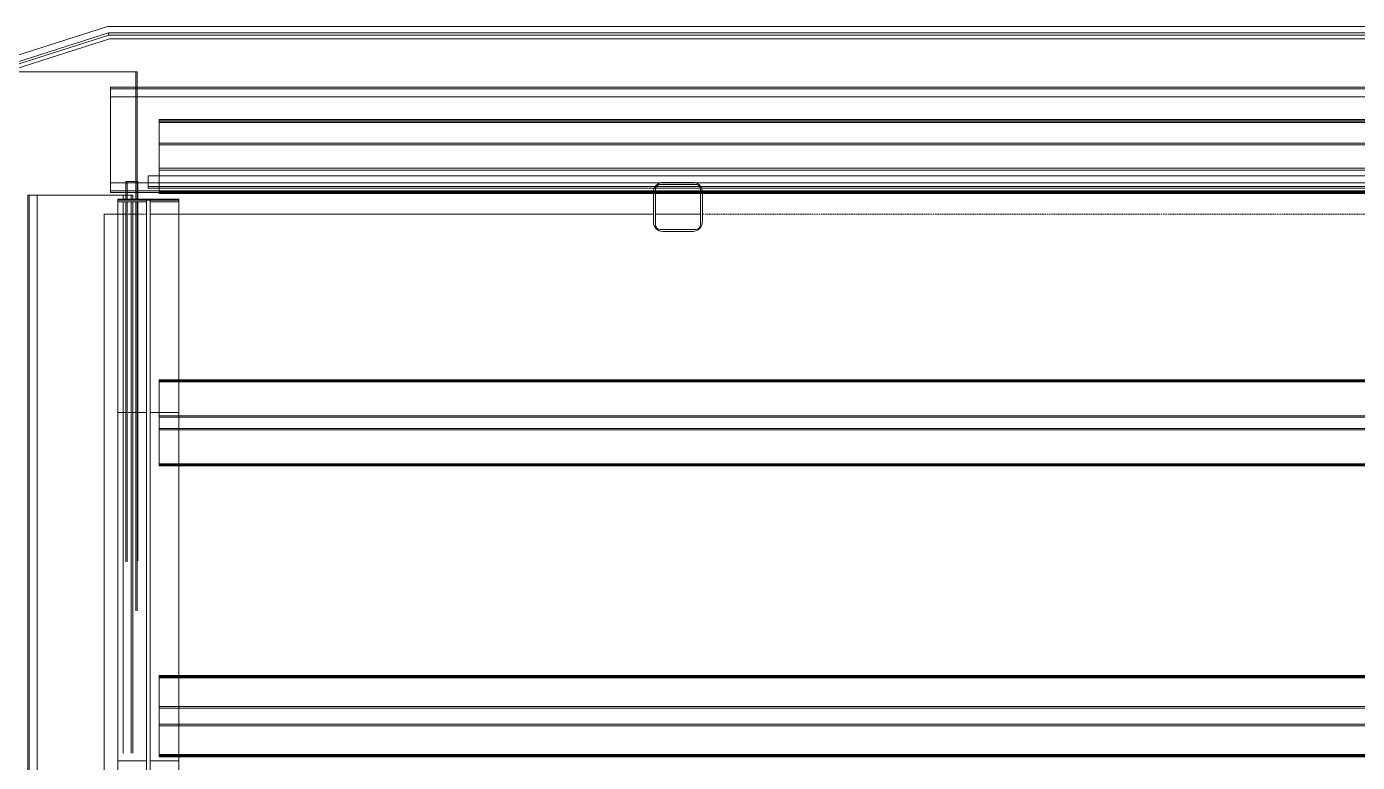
# Model space of a CAD drawing. Header units: centimetres. Extents: x -13617 to -9515, y -261 to 6553.
# Drawn here: x -12481.3 to -12208.9, y 5935.4 to 6085.9 of the extents above; entities that cross this region are included whole.
import ezdxf

# ---------------------------------------------------------------- set-up
doc = ezdxf.new("R2010")
doc.units = ezdxf.units.CM
for name, pattern in [('_Overhead', [0.47625, 0.3175, -0.15875]), ('_Overhead_2_', [0.47625, 0.3175, -0.15875]), ('Hidden', [0.714375, 0.47625, -0.238125])]:
    doc.linetypes.add(name, pattern=pattern)
for name, color, linetype, lineweight in [('A-FLOR', 7, 'Continuous', 9), ('A-WALL', 7, 'Continuous', 9), ('S-BEAM', 7, 'Continuous', 9), ('S-COLS', 7, 'Continuous', 9)]:
    doc.layers.add(name, color=color, linetype=linetype, lineweight=lineweight)

# ---------------------------------------------------------------- blocks, each defined once
blk = doc.blocks.new('HSS Rectangular-Column - 100 x 100 mm-V17-Planta patio maniobras')
at = {"layer": 'S-COLS', "color": 253, "true_color": 0xaaaaaa}
for p, q in [((-5, 2.73), (-5, 2.99)), ((-5, -3.1), (-5, 2.73)), ((-4.6, 3.65), (-4.6, 3.29)), ((-4.6, 3.29), (-4.6, 3.07)), ((-4.6, 2.99), (-4.6, 2.73)), ((-4.6, 2.73), (-4.6, -3.65)), ((3.65, 4.6), (-3.65, 4.6)), ((-3.1, 5), (3.09, 5)), ((4.6, 3.29), (4.6, 3.65)), ((4.6, 3.07), (4.6, 3.29)), ((4.6, 2.73), (4.6, 2.99)), ((4.6, -3.65), (4.6, 2.73)), ((5, 2.99), (5, 2.73)), ((5, 2.73), (5, -3.1)), ((-3.65, -4.6), (3.65, -4.6)), ((3.09, -5), (-3.1, -5))]:
    blk.add_line(p, q, dxfattribs=at)
for centre, radius, start, end in [((-3.1, 3.09), 1.9, 173.9307, 180), ((-3.1, 3.09), 1.9, 150, 173.9307), ((-3.1, 3.09), 1.9, 120, 150), ((-3.65, 3.65), 0.953, 120, 180), ((-3.65, 3.65), 0.952, 90, 120), ((-3.1, 3.09), 1.9, 97.3231, 120), ((-3.1, 3.09), 1.9, 90, 97.3231), ((3.09, 3.09), 1.91, 82.6769, 90), ((3.09, 3.09), 1.91, 6.0693, 82.6769), ((3.65, 3.65), 0.952, 60, 90), ((3.65, 3.65), 0.953, 360, 60), ((3.09, 3.09), 1.91, 360, 6.0693), ((-3.1, -3.1), 1.91, 180, 270), ((-3.65, -3.65), 0.953, 180, 270), ((3.09, -3.1), 1.9, 270, 360), ((3.65, -3.65), 0.952, 270, 0)]:
    blk.add_arc(centre, radius, start, end, dxfattribs=at)
blk = doc.blocks.new('M_L Equal Angles - 25 x 25 mm-1641098-Planta patio maniobras')
at = {"layer": 'S-BEAM', "color": 254, "linetype": 'Hidden', "true_color": 0xcccccc}
for p, q in [((114.84, 1.04), (521.68, 1.04)), ((521.87, 1.04), (530.76, 1.04)), ((530.94, 1.04), (632.5, 1.04)), ((632.5, 1.04), (634.73, 1.04))]:
    blk.add_line(p, q, dxfattribs=at)
at = {"layer": 'S-BEAM', "color": 254, "true_color": 0xcccccc}
for p, q in [((114.84, 1.04), (521.68, 1.04)), ((115.01, 1.36), (521.51, 1.36)), ((115.01, 1.36), (521.51, 1.36)), ((521.76, 1.36), (530.86, 1.36)), ((521.76, 1.36), (530.86, 1.36)), ((521.87, 1.04), (530.76, 1.04)), ((530.94, 1.04), (632.5, 1.04)), ((531.11, 1.36), (632.5, 1.36)), ((531.11, 1.36), (632.5, 1.36)), ((632.5, 1.36), (634.73, 1.36)), ((632.5, 1.36), (634.73, 1.36)), ((632.5, 1.04), (634.73, 1.04)), ((634.73, 1.36), (634.73, 1.2)), ((634.73, 1.2), (634.73, 1.36)), ((634.73, 1.05), (634.73, 1.2)), ((634.73, 1.04), (634.73, 1.05)), ((634.73, 1.04), (634.73, 1.02)), ((634.73, 1.02), (634.73, 0.41)), ((634.73, 0.27), (634.73, 0.86)), ((634.73, 0.41), (634.73, 0.27)), ((634.73, 0.27), (634.73, -0.98)), ((634.73, -0.98), (634.73, 0.27)), ((-465.91, -1.14), (632.5, -1.14)), ((632.5, -1.14), (-465.91, -1.14)), ((632.5, -1.14), (634.73, -1.14)), ((634.73, -1.14), (632.5, -1.14)), ((634.73, -1.09), (634.73, -0.98)), ((634.73, -1.12), (634.73, -1.09)), ((634.73, -1.13), (634.73, -1.12)), ((634.73, -1.14), (634.73, -1.13))]:
    blk.add_line(p, q, dxfattribs=at)
blk = doc.blocks.new('M_L Equal Angles - 25 x 25 mm-V20-Planta patio maniobras')
at = {"layer": 'S-BEAM', "color": 254, "linetype": 'Hidden', "true_color": 0xcccccc}
for p, q in [((114.84, 1.04), (521.68, 1.04)), ((521.87, 1.04), (530.76, 1.04)), ((530.94, 1.04), (632.5, 1.04)), ((632.5, 1.04), (634.73, 1.04))]:
    blk.add_line(p, q, dxfattribs=at)
at = {"layer": 'S-BEAM', "color": 254, "true_color": 0xcccccc}
for p, q in [((114.84, 1.04), (521.68, 1.04)), ((115.01, 1.36), (521.51, 1.36)), ((115.01, 1.36), (521.51, 1.36)), ((521.76, 1.36), (530.86, 1.36)), ((521.76, 1.36), (530.86, 1.36)), ((521.87, 1.04), (530.76, 1.04)), ((530.94, 1.04), (632.5, 1.04)), ((531.11, 1.36), (632.5, 1.36)), ((531.11, 1.36), (632.5, 1.36)), ((632.5, 1.36), (634.73, 1.36)), ((632.5, 1.36), (634.73, 1.36)), ((632.5, 1.04), (634.73, 1.04)), ((634.73, 1.36), (634.73, 1.2)), ((634.73, 1.2), (634.73, 1.36)), ((634.73, 1.16), (634.73, 1.2)), ((634.73, 1.09), (634.73, 1.16)), ((634.73, 1.05), (634.73, 1.09)), ((634.73, 1.04), (634.73, 1.05)), ((634.73, 1.04), (634.73, 1.02)), ((634.73, 1.02), (634.73, 0.57)), ((634.73, 0.27), (634.73, 0.86)), ((634.73, 0.57), (634.73, 0.41)), ((634.73, 0.41), (634.73, 0.27)), ((634.73, 0.27), (634.73, -0.98)), ((634.73, -0.98), (634.73, 0.27)), ((-465.91, -1.14), (632.5, -1.14)), ((632.5, -1.14), (-465.91, -1.14)), ((632.5, -1.14), (634.73, -1.14)), ((634.73, -1.14), (632.5, -1.14)), ((634.73, -1.14), (634.73, -0.98))]:
    blk.add_line(p, q, dxfattribs=at)
blk = doc.blocks.new('M_L Equal Angles - 25 x 25 mm-V21-Planta patio maniobras')
at = {"layer": 'S-BEAM', "color": 254, "linetype": 'Hidden', "true_color": 0xcccccc}
for p, q in [((114.84, 1.04), (521.68, 1.04)), ((521.87, 1.04), (530.76, 1.04)), ((530.94, 1.04), (632.5, 1.04)), ((632.5, 1.04), (634.73, 1.04))]:
    blk.add_line(p, q, dxfattribs=at)
at = {"layer": 'S-BEAM', "color": 254, "true_color": 0xcccccc}
for p, q in [((114.84, 1.04), (521.68, 1.04)), ((115.01, 1.36), (521.51, 1.36)), ((115.01, 1.36), (521.51, 1.36)), ((521.76, 1.36), (530.86, 1.36)), ((521.76, 1.36), (530.86, 1.36)), ((521.87, 1.04), (530.76, 1.04)), ((530.94, 1.04), (632.5, 1.04)), ((531.11, 1.36), (632.5, 1.36)), ((531.11, 1.36), (632.5, 1.36)), ((632.5, 1.36), (634.73, 1.36)), ((632.5, 1.36), (634.73, 1.36)), ((632.5, 1.04), (634.73, 1.04)), ((634.73, 1.36), (634.73, 1.2)), ((634.73, 1.2), (634.73, 1.36)), ((634.73, 1.12), (634.73, 1.2)), ((634.73, 1.09), (634.73, 1.12)), ((634.73, 1.06), (634.73, 1.09)), ((634.73, 1.04), (634.73, 1.06)), ((634.73, 1.04), (634.73, 1.02)), ((634.73, 1.02), (634.73, 0.86)), ((634.73, 0.86), (634.73, 0.72)), ((634.73, 0.27), (634.73, 0.86)), ((634.73, 0.72), (634.73, 0.41)), ((634.73, 0.41), (634.73, 0.27)), ((634.73, 0.27), (634.73, -0.98)), ((634.73, -0.98), (634.73, 0.27)), ((-465.91, -1.14), (632.5, -1.14)), ((632.5, -1.14), (-465.91, -1.14)), ((632.5, -1.14), (634.73, -1.14)), ((634.73, -1.14), (632.5, -1.14)), ((634.73, -1.12), (634.73, -0.98)), ((634.73, -1.14), (634.73, -1.12))]:
    blk.add_line(p, q, dxfattribs=at)
blk = doc.blocks.new('M_L Equal Angles - 25 x 25 mm-1637255-Planta patio maniobras')
at = {"layer": 'S-BEAM', "color": 254, "true_color": 0xcccccc}
for p, q in [((243.47, 1.36), (298.5, 1.36)), ((243.47, 1.04), (298.5, 1.04)), ((243.71, 1.36), (298.5, 1.36)), ((299.08, 1.36), (299.88, 1.36)), ((299.08, 1.36), (299.88, 1.36)), ((299.08, 1.04), (299.88, 1.04)), ((299.88, 1.36), (300.47, 1.36)), ((299.88, 1.36), (300.47, 1.36)), ((299.88, 1.04), (300.47, 1.04)), ((300.47, 1.36), (300.77, 1.36)), ((300.47, 1.36), (300.77, 1.36)), ((300.47, 1.04), (300.77, 1.04)), ((300.77, 1.36), (302.42, 1.36)), ((300.77, 1.36), (302.42, 1.36)), ((300.77, 1.04), (302.42, 1.04)), ((302.42, 1.36), (302.68, 1.36)), ((302.42, 1.36), (302.68, 1.36)), ((302.42, 1.04), (302.68, 1.04)), ((302.68, 1.36), (302.68, 1.2)), ((302.68, 1.2), (302.68, 1.36)), ((302.68, 1.16), (302.68, 1.2)), ((302.68, 1.12), (302.68, 1.16)), ((302.68, 1.05), (302.68, 1.12)), ((302.68, 1.04), (302.68, 1.05)), ((302.68, 1.04), (302.68, 1.02)), ((302.68, 1.02), (302.68, 0.86)), ((302.68, 0.86), (302.68, 0.72)), ((302.68, -0.98), (302.68, 0.86)), ((302.68, 0.72), (302.68, 0.57)), ((302.68, 0.57), (302.68, 0.41)), ((302.68, 0.41), (302.68, -0.98)), ((243.67, -1.14), (298.5, -1.14)), ((298.5, -1.14), (243.71, -1.14)), ((299.08, -1.14), (300.47, -1.14)), ((300.47, -1.14), (299.08, -1.14)), ((300.47, -1.14), (300.77, -1.14)), ((300.77, -1.14), (300.47, -1.14)), ((300.77, -1.14), (302.42, -1.14)), ((302.42, -1.14), (300.77, -1.14)), ((302.42, -1.14), (302.68, -1.14)), ((302.68, -1.14), (302.42, -1.14)), ((302.68, -1.02), (302.68, -0.98)), ((302.68, -1.14), (302.68, -1.02))]:
    blk.add_line(p, q, dxfattribs=at)
at = {"layer": 'S-BEAM', "color": 254, "linetype": 'Hidden', "true_color": 0xcccccc}
for p, q in [((243.47, 1.04), (298.5, 1.04)), ((299.08, 1.04), (299.88, 1.04)), ((299.88, 1.04), (300.47, 1.04)), ((300.47, 1.04), (300.77, 1.04)), ((300.77, 1.04), (302.42, 1.04)), ((302.42, 1.04), (302.68, 1.04))]:
    blk.add_line(p, q, dxfattribs=at)
blk = doc.blocks.new('M_L Equal Angles - 25 x 25 mm-V22-Planta patio maniobras')
at = {"layer": 'S-BEAM', "color": 254, "true_color": 0xcccccc}
for p, q in [((224.84, 1.36), (298.5, 1.36)), ((224.84, 1.04), (298.5, 1.04)), ((225.08, 1.36), (298.5, 1.36)), ((299.08, 1.36), (299.88, 1.36)), ((299.08, 1.36), (299.88, 1.36)), ((299.08, 1.04), (299.88, 1.04)), ((299.88, 1.36), (300.47, 1.36)), ((299.88, 1.36), (300.47, 1.36)), ((299.88, 1.04), (300.47, 1.04)), ((300.47, 1.36), (300.77, 1.36)), ((300.47, 1.36), (300.77, 1.36)), ((300.47, 1.04), (300.77, 1.04)), ((300.77, 1.36), (302.42, 1.36)), ((300.77, 1.36), (302.42, 1.36)), ((300.77, 1.04), (302.42, 1.04)), ((302.42, 1.36), (302.68, 1.36)), ((302.42, 1.36), (302.68, 1.36)), ((302.42, 1.04), (302.68, 1.04)), ((302.68, 1.36), (302.68, 1.2)), ((302.68, 1.2), (302.68, 1.36)), ((302.68, 1.16), (302.68, 1.2)), ((302.68, 1.04), (302.68, 1.16)), ((302.68, 1.04), (302.68, 0.57)), ((302.68, -0.98), (302.68, 0.86)), ((302.68, 0.57), (302.68, 0.41)), ((302.68, 0.41), (302.68, -0.98)), ((225.05, -1.14), (298.5, -1.14)), ((298.5, -1.14), (225.08, -1.14)), ((299.08, -1.14), (300.47, -1.14)), ((300.47, -1.14), (299.08, -1.14)), ((300.47, -1.14), (300.77, -1.14)), ((300.77, -1.14), (300.47, -1.14)), ((300.77, -1.14), (302.42, -1.14)), ((302.42, -1.14), (300.77, -1.14)), ((302.42, -1.14), (302.68, -1.14)), ((302.68, -1.14), (302.42, -1.14)), ((302.68, -1.02), (302.68, -0.98)), ((302.68, -1.14), (302.68, -1.02))]:
    blk.add_line(p, q, dxfattribs=at)
at = {"layer": 'S-BEAM', "color": 254, "linetype": 'Hidden', "true_color": 0xcccccc}
for p, q in [((224.84, 1.04), (298.5, 1.04)), ((299.08, 1.04), (299.88, 1.04)), ((299.88, 1.04), (300.47, 1.04)), ((300.47, 1.04), (300.77, 1.04)), ((300.77, 1.04), (302.42, 1.04)), ((302.42, 1.04), (302.68, 1.04))]:
    blk.add_line(p, q, dxfattribs=at)
blk = doc.blocks.new('Costanera Perfil Z - Parametrizado - Costanera Perfil Z - Parametrizado-1661745-Planta patio maniobras')
at = {"layer": 'S-BEAM', "color": 254, "true_color": 0xcccccc}
for p, q in [((-10.75, 548.47), (-10.75, -560.53)), ((-10.75, 548.47), (-10.75, -560.53)), ((-10.45, 548.47), (-10.45, -560.53)), ((-10.45, 548.47), (-10.45, -560.53)), ((-8.8, 548.47), (-8.8, -560.53)), ((-8.8, 548.47), (-8.8, -560.53)), ((8.8, 547.85), (8.8, -550.56)), ((8.8, 547.85), (8.8, -550.56)), ((10.45, 547.85), (10.45, -550.56)), ((10.45, 547.85), (10.45, -550.56)), ((10.75, -550.56), (10.75, 547.85)), ((10.75, 547.85), (10.75, -550.56)), ((8.8, -550.56), (8.8, -560.53)), ((8.8, -550.56), (8.8, -560.53)), ((10.45, -550.56), (10.45, -560.53)), ((10.45, -550.56), (10.45, -560.53)), ((10.75, -560.53), (10.75, -550.56)), ((10.75, -550.56), (10.75, -560.53)), ((-10.45, -560.53), (-10.75, -560.53)), ((-10.75, -560.53), (-10.45, -560.53)), ((-8.8, -560.53), (-10.45, -560.53)), ((-10.45, -560.53), (-8.8, -560.53)), ((-8.8, -560.53), (-10.45, -560.53)), ((-10.45, -560.53), (-8.8, -560.53)), ((8.8, -560.53), (-8.8, -560.53)), ((-8.8, -560.53), (8.8, -560.53)), ((10.45, -560.53), (8.8, -560.53)), ((8.8, -560.53), (10.45, -560.53)), ((10.45, -560.53), (8.8, -560.53)), ((8.8, -560.53), (10.45, -560.53)), ((10.75, -560.53), (10.45, -560.53)), ((10.45, -560.53), (10.75, -560.53))]:
    blk.add_line(p, q, dxfattribs=at)
blk = doc.blocks.new('Costanera Perfil Z - Parametrizado - Costanera Perfil Z - Parametrizado-V44-Planta patio maniobras')
at = {"layer": 'S-BEAM', "color": 254, "true_color": 0xcccccc}
for p, q in [((-10.75, 548.47), (-10.75, -560.53)), ((-10.75, 548.47), (-10.75, -560.53)), ((-10.45, 548.47), (-10.45, -560.53)), ((-10.45, 548.47), (-10.45, -560.53)), ((-8.8, 548.47), (-8.8, -560.53)), ((-8.8, 548.47), (-8.8, -560.53)), ((8.8, 547.85), (8.8, -550.56)), ((8.8, 547.85), (8.8, -550.56)), ((10.45, 547.85), (10.45, -550.56)), ((10.45, 547.85), (10.45, -550.56)), ((10.75, -550.56), (10.75, 547.85)), ((10.75, 547.85), (10.75, -550.56)), ((8.8, -550.56), (8.8, -560.53)), ((8.8, -550.56), (8.8, -560.53)), ((10.45, -550.56), (10.45, -560.53)), ((10.45, -550.56), (10.45, -560.53)), ((10.75, -560.53), (10.75, -550.56)), ((10.75, -550.56), (10.75, -560.53)), ((-10.45, -560.53), (-10.75, -560.53)), ((-10.75, -560.53), (-10.45, -560.53)), ((-8.8, -560.53), (-10.45, -560.53)), ((-10.45, -560.53), (-8.8, -560.53)), ((-8.8, -560.53), (-10.45, -560.53)), ((-10.45, -560.53), (-8.8, -560.53)), ((8.8, -560.53), (-8.8, -560.53)), ((-8.8, -560.53), (8.8, -560.53)), ((10.45, -560.53), (8.8, -560.53)), ((8.8, -560.53), (10.45, -560.53)), ((10.45, -560.53), (8.8, -560.53)), ((8.8, -560.53), (10.45, -560.53)), ((10.75, -560.53), (10.45, -560.53)), ((10.45, -560.53), (10.75, -560.53))]:
    blk.add_line(p, q, dxfattribs=at)
blk = doc.blocks.new('Costanera Perfil Z - Parametrizado - Costanera Perfil Z - Parametrizado-V45-Planta patio maniobras')
at = {"layer": 'S-BEAM', "color": 254, "true_color": 0xcccccc}
for p, q in [((-10.75, 548.47), (-10.75, -560.53)), ((-10.75, 548.47), (-10.75, -560.53)), ((-10.45, 548.47), (-10.45, -560.53)), ((-10.45, 548.47), (-10.45, -560.53)), ((-8.8, 548.47), (-8.8, -560.53)), ((-8.8, 548.47), (-8.8, -560.53)), ((8.8, 547.85), (8.8, -550.56)), ((8.8, 547.85), (8.8, -550.56)), ((10.45, 547.85), (10.45, -550.56)), ((10.45, 547.85), (10.45, -550.56)), ((10.75, -550.56), (10.75, 547.85)), ((10.75, 547.85), (10.75, -550.56)), ((8.8, -550.56), (8.8, -560.53)), ((8.8, -550.56), (8.8, -560.53)), ((10.45, -550.56), (10.45, -560.53)), ((10.45, -550.56), (10.45, -560.53)), ((10.75, -560.53), (10.75, -550.56)), ((10.75, -550.56), (10.75, -560.53)), ((-10.45, -560.53), (-10.75, -560.53)), ((-10.75, -560.53), (-10.45, -560.53)), ((-8.8, -560.53), (-10.45, -560.53)), ((-10.45, -560.53), (-8.8, -560.53)), ((-8.8, -560.53), (-10.45, -560.53)), ((-10.45, -560.53), (-8.8, -560.53)), ((8.8, -560.53), (-8.8, -560.53)), ((-8.8, -560.53), (8.8, -560.53)), ((10.45, -560.53), (8.8, -560.53)), ((8.8, -560.53), (10.45, -560.53)), ((10.45, -560.53), (8.8, -560.53)), ((8.8, -560.53), (10.45, -560.53)), ((10.75, -560.53), (10.45, -560.53)), ((10.45, -560.53), (10.75, -560.53))]:
    blk.add_line(p, q, dxfattribs=at)
blk = doc.blocks.new('Costanera Perfil Z - Parametrizado - Costanera Perfil Z - Parametrizado-V46-Planta patio maniobras')
at = {"layer": 'S-BEAM', "color": 254, "true_color": 0xcccccc}
for p, q in [((-10.75, 548.47), (-10.75, -560.53)), ((-10.75, 548.47), (-10.75, -560.53)), ((-10.45, 548.47), (-10.45, -560.53)), ((-10.45, 548.47), (-10.45, -560.53)), ((-8.8, 548.47), (-8.8, -560.53)), ((-8.8, 548.47), (-8.8, -560.53)), ((8.8, 547.85), (8.8, -550.56)), ((8.8, 547.85), (8.8, -550.56)), ((10.45, 547.85), (10.45, -550.56)), ((10.45, 547.85), (10.45, -550.56)), ((10.75, -550.56), (10.75, 547.85)), ((10.75, 547.85), (10.75, -550.56)), ((8.8, -550.56), (8.8, -560.53)), ((8.8, -550.56), (8.8, -560.53)), ((10.45, -550.56), (10.45, -560.53)), ((10.45, -550.56), (10.45, -560.53)), ((10.75, -560.53), (10.75, -550.56)), ((10.75, -550.56), (10.75, -560.53)), ((-10.45, -560.53), (-10.75, -560.53)), ((-10.75, -560.53), (-10.45, -560.53)), ((-8.8, -560.53), (-10.45, -560.53)), ((-10.45, -560.53), (-8.8, -560.53)), ((-8.8, -560.53), (-10.45, -560.53)), ((-10.45, -560.53), (-8.8, -560.53)), ((8.8, -560.53), (-8.8, -560.53)), ((-8.8, -560.53), (8.8, -560.53)), ((10.45, -560.53), (8.8, -560.53)), ((8.8, -560.53), (10.45, -560.53)), ((10.45, -560.53), (8.8, -560.53)), ((8.8, -560.53), (10.45, -560.53)), ((10.75, -560.53), (10.45, -560.53)), ((10.45, -560.53), (10.75, -560.53))]:
    blk.add_line(p, q, dxfattribs=at)
blk = doc.blocks.new('Costanera Perfil Z - Parametrizado - Costanera Perfil Z - Parametrizado-V47-Planta patio maniobras')
at = {"layer": 'S-BEAM', "color": 254, "true_color": 0xcccccc}
for p, q in [((-10.75, 548.47), (-10.75, -560.53)), ((-10.75, 548.47), (-10.75, -560.53)), ((-10.45, 548.47), (-10.45, -560.53)), ((-10.45, 548.47), (-10.45, -560.53)), ((-8.8, 548.47), (-8.8, -560.53)), ((-8.8, 548.47), (-8.8, -560.53)), ((8.8, 547.85), (8.8, -550.56)), ((8.8, 547.85), (8.8, -550.56)), ((10.45, 547.85), (10.45, -550.56)), ((10.45, 547.85), (10.45, -550.56)), ((10.75, -550.56), (10.75, 547.85)), ((10.75, 547.85), (10.75, -550.56)), ((8.8, -550.56), (8.8, -560.53)), ((8.8, -550.56), (8.8, -560.53)), ((10.45, -550.56), (10.45, -560.53)), ((10.45, -550.56), (10.45, -560.53)), ((10.75, -560.53), (10.75, -550.56)), ((10.75, -550.56), (10.75, -560.53)), ((-10.45, -560.53), (-10.75, -560.53)), ((-10.75, -560.53), (-10.45, -560.53)), ((-8.8, -560.53), (-10.45, -560.53)), ((-10.45, -560.53), (-8.8, -560.53)), ((-8.8, -560.53), (-10.45, -560.53)), ((-10.45, -560.53), (-8.8, -560.53)), ((8.8, -560.53), (-8.8, -560.53)), ((-8.8, -560.53), (8.8, -560.53)), ((10.45, -560.53), (8.8, -560.53)), ((8.8, -560.53), (10.45, -560.53)), ((10.45, -560.53), (8.8, -560.53)), ((8.8, -560.53), (10.45, -560.53)), ((10.75, -560.53), (10.45, -560.53)), ((10.45, -560.53), (10.75, -560.53))]:
    blk.add_line(p, q, dxfattribs=at)
blk = doc.blocks.new('Costanera Perfil Z - Parametrizado - Costanera Perfil Z - Parametrizado-V48-Planta patio maniobras')
at = {"layer": 'S-BEAM', "color": 254, "true_color": 0xcccccc}
for p, q in [((-10.75, 548.47), (-10.75, -560.53)), ((-10.75, 548.47), (-10.75, -560.53)), ((-10.45, 548.47), (-10.45, -560.53)), ((-10.45, 548.47), (-10.45, -560.53)), ((-8.8, 548.47), (-8.8, -560.53)), ((-8.8, 548.47), (-8.8, -560.53)), ((8.8, 547.85), (8.8, -550.56)), ((8.8, 547.85), (8.8, -550.56)), ((10.45, 547.85), (10.45, -550.56)), ((10.45, 547.85), (10.45, -550.56)), ((10.75, -550.56), (10.75, 547.85)), ((10.75, 547.85), (10.75, -550.56)), ((8.8, -550.56), (8.8, -560.53)), ((8.8, -550.56), (8.8, -560.53)), ((10.45, -550.56), (10.45, -560.53)), ((10.45, -550.56), (10.45, -560.53)), ((10.75, -560.53), (10.75, -550.56)), ((10.75, -550.56), (10.75, -560.53)), ((-10.45, -560.53), (-10.75, -560.53)), ((-10.75, -560.53), (-10.45, -560.53)), ((-8.8, -560.53), (-10.45, -560.53)), ((-10.45, -560.53), (-8.8, -560.53)), ((-8.8, -560.53), (-10.45, -560.53)), ((-10.45, -560.53), (-8.8, -560.53)), ((8.8, -560.53), (-8.8, -560.53)), ((-8.8, -560.53), (8.8, -560.53)), ((10.45, -560.53), (8.8, -560.53)), ((8.8, -560.53), (10.45, -560.53)), ((10.45, -560.53), (8.8, -560.53)), ((8.8, -560.53), (10.45, -560.53)), ((10.75, -560.53), (10.45, -560.53)), ((10.45, -560.53), (10.75, -560.53))]:
    blk.add_line(p, q, dxfattribs=at)
blk = doc.blocks.new('Costanera Perfil Z - Parametrizado - Costanera Perfil Z - Parametrizado-V49-Planta patio maniobras')
at = {"layer": 'S-BEAM', "color": 254, "true_color": 0xcccccc}
for p, q in [((-10.75, 560.53), (-10.75, -560.53)), ((-10.75, 560.53), (-10.75, -560.53)), ((-10.45, 560.53), (-10.45, -560.53)), ((-10.45, 560.53), (-10.45, -560.53)), ((-8.8, 548.47), (-8.8, -560.53)), ((-8.8, 548.47), (-8.8, -560.53)), ((8.8, 547.85), (8.8, -550.56)), ((8.8, 547.85), (8.8, -550.56)), ((10.45, 547.85), (10.45, -550.56)), ((10.45, 547.85), (10.45, -550.56)), ((10.75, -550.56), (10.75, 547.85)), ((10.75, 547.85), (10.75, -550.56)), ((8.8, -550.56), (8.8, -560.53)), ((8.8, -550.56), (8.8, -560.53)), ((10.45, -550.56), (10.45, -560.53)), ((10.45, -550.56), (10.45, -560.53)), ((10.75, -560.53), (10.75, -550.56)), ((10.75, -550.56), (10.75, -560.53)), ((-10.45, -560.53), (-10.75, -560.53)), ((-10.75, -560.53), (-10.45, -560.53)), ((-8.8, -560.53), (-10.45, -560.53)), ((-10.45, -560.53), (-8.8, -560.53)), ((-8.8, -560.53), (-10.45, -560.53)), ((-10.45, -560.53), (-8.8, -560.53)), ((8.8, -560.53), (-8.8, -560.53)), ((-8.8, -560.53), (8.8, -560.53)), ((10.45, -560.53), (8.8, -560.53)), ((8.8, -560.53), (10.45, -560.53)), ((10.45, -560.53), (8.8, -560.53)), ((8.8, -560.53), (10.45, -560.53)), ((10.75, -560.53), (10.45, -560.53)), ((10.45, -560.53), (10.75, -560.53))]:
    blk.add_line(p, q, dxfattribs=at)
blk = doc.blocks.new('Costanera Perfil Z - Parametrizado - Costanera Perfil Z - Parametrizado-V50-Planta patio maniobras')
at = {"layer": 'S-BEAM', "color": 254, "true_color": 0xcccccc}
for p, q in [((-10.75, 560.53), (-10.75, -560.53)), ((-10.75, 560.53), (-10.75, -560.53)), ((-10.45, 560.53), (-10.45, -560.53)), ((-10.45, 560.53), (-10.45, -560.53)), ((-8.8, 548.47), (-8.8, -560.53)), ((-8.8, 548.47), (-8.8, -560.53)), ((8.8, 547.85), (8.8, -550.56)), ((8.8, 547.85), (8.8, -550.56)), ((10.45, 547.85), (10.45, -550.56)), ((10.45, 547.85), (10.45, -550.56)), ((10.75, -550.56), (10.75, 547.85)), ((10.75, 547.85), (10.75, -550.56)), ((8.8, -550.56), (8.8, -560.53)), ((8.8, -550.56), (8.8, -560.53)), ((10.45, -550.56), (10.45, -560.53)), ((10.45, -550.56), (10.45, -560.53)), ((10.75, -560.53), (10.75, -550.56)), ((10.75, -550.56), (10.75, -560.53)), ((8.8, -560.53), (-10.75, -560.53)), ((-10.75, -560.53), (-10.45, -560.53)), ((-10.45, -560.53), (-8.8, -560.53)), ((-8.8, -560.53), (-10.45, -560.53)), ((-10.45, -560.53), (8.8, -560.53)), ((10.75, -560.53), (8.8, -560.53)), ((8.8, -560.53), (10.45, -560.53)), ((10.45, -560.53), (8.8, -560.53)), ((8.8, -560.53), (10.45, -560.53)), ((10.45, -560.53), (10.75, -560.53))]:
    blk.add_line(p, q, dxfattribs=at)
blk = doc.blocks.new('Costanera Perfil Z - Parametrizado - h_30cm-1661679-Planta patio maniobras')
at = {"layer": 'S-BEAM', "color": 254, "true_color": 0xcccccc}
for p, q in [((-7.29, 549.21), (-7.58, 549.21)), ((-7.58, 549.21), (-7.24, 549.21)), ((-7.58, 549.21), (-7.58, -549.21)), ((-7.29, 549.21), (-7.29, -549.21)), ((-7.24, 549.21), (2.75, 549.21)), ((-7, 549.21), (-7.24, 549.21)), ((-7.24, -549.21), (-7.24, 549.21)), ((2.4, 549.21), (-7, 549.21)), ((-7, 549.21), (-7, -549.21)), ((-2.4, 549.21), (-2.75, 549.21)), ((-2.75, 549.21), (2.4, 549.21)), ((-2.75, 549.21), (-2.75, -549.21)), ((2.4, 549.21), (-2.4, 549.21)), ((-2.4, 549.21), (2.4, 549.21)), ((2.4, 549.21), (-2.4, 549.21)), ((-2.4, 549.21), (-2.4, -549.21)), ((2.75, 549.21), (2.4, 549.21)), ((2.4, 549.21), (2.75, 549.21)), ((2.75, 549.21), (2.4, 549.21)), ((2.4, 549.21), (2.4, -549.21)), ((2.75, 549.21), (7, 549.21)), ((7.24, 549.21), (2.75, 549.21)), ((2.75, 549.21), (2.75, -549.21)), ((7, 549.21), (7.29, 549.21)), ((7, 549.21), (7, -549.21)), ((7.24, 549.21), (7.24, -549.21)), ((7.29, 549.21), (7.58, 549.21)), ((7.58, 549.21), (7.29, 549.21)), ((7.29, 549.21), (7.29, -549.21)), ((7.58, 549.21), (7.58, -549.21))]:
    blk.add_line(p, q, dxfattribs=at)
blk = doc.blocks.new('Costanera Perfil Z - Parametrizado - h_30cm-1661547-Planta patio maniobras')
at = {"layer": 'S-BEAM', "color": 254, "true_color": 0xcccccc}
for p, q in [((-8.53, 548.74), (-8.82, 548.74)), ((-8.82, 548.74), (-8.65, 548.74)), ((-8.82, 548.74), (-8.82, -548.74)), ((-8.65, 548.74), (1.46, 548.74)), ((-8.65, -548.74), (-8.65, 548.74)), ((-8.38, 548.74), (-8.53, 548.74)), ((-8.53, 548.74), (-8.53, -548.74)), ((1.13, 548.74), (-8.38, 548.74)), ((-8.38, 548.74), (-8.38, -548.74)), ((-1.13, 548.74), (-1.46, 548.74)), ((-1.46, 548.74), (-0.72, 548.74)), ((-1.46, 548.74), (-1.46, 544.73)), ((-0.42, 548.74), (-1.13, 548.74)), ((-1.13, 548.74), (1.13, 548.74)), ((1.13, 548.74), (-1.13, 548.74)), ((-1.13, 548.74), (-1.13, 544.73)), ((-0.72, 548.74), (1.13, 548.74)), ((1.13, 548.74), (-0.42, 548.74)), ((1.46, 548.74), (1.13, 548.74)), ((1.13, 548.74), (1.46, 548.74)), ((1.46, 548.74), (1.13, 548.74)), ((1.13, 548.74), (1.13, -548.74)), ((1.46, 548.74), (8.38, 548.74)), ((8.65, 548.74), (1.46, 548.74)), ((1.46, 548.74), (1.46, -548.74)), ((8.38, 548.74), (8.53, 548.74)), ((8.38, 548.74), (8.38, 544.73)), ((8.53, 548.74), (8.82, 548.74)), ((8.53, 548.74), (8.53, 544.73)), ((8.82, 548.74), (8.65, 548.74)), ((8.65, 548.74), (8.65, 544.73)), ((8.82, 548.74), (8.82, 544.73)), ((-1.46, 544.73), (-1.46, -542.85)), ((-1.13, 544.73), (-1.13, -542.85)), ((8.38, 544.73), (8.38, -542.85)), ((8.53, 544.73), (8.53, -542.85)), ((8.65, 544.73), (8.65, -542.85)), ((8.82, 544.73), (8.82, -542.85))]:
    blk.add_line(p, q, dxfattribs=at)
blk = doc.blocks.new('Costanera Perfil Z - Parametrizado - h_30cm-1662013-Planta patio maniobras')
at = {"layer": 'S-BEAM', "color": 254, "true_color": 0xcccccc}
for p, q in [((-8.1, 548.74), (-8.34, 548.74)), ((-8.34, 548.74), (-8.1, 548.74)), ((-8.34, 548.74), (-8.34, -548.74)), ((-8.1, 548.74), (1.98, 548.74)), ((-8.1, -548.74), (-8.1, 548.74)), ((-7.84, 548.74), (-8.04, 548.74)), ((-8.04, 548.74), (-8.04, -548.74)), ((1.64, 548.74), (-7.84, 548.74)), ((-7.84, 548.74), (-7.84, -548.74)), ((-1.64, 548.74), (-1.98, 548.74)), ((-1.98, 548.74), (-1.05, 548.74)), ((-1.98, 548.74), (-1.98, 544.73)), ((-0.75, 548.74), (-1.64, 548.74)), ((-1.64, 548.74), (1.64, 548.74)), ((1.64, 548.74), (-1.64, 548.74)), ((-1.64, 548.74), (-1.64, 544.73)), ((-1.05, 548.74), (1.64, 548.74)), ((1.64, 548.74), (-0.75, 548.74)), ((1.98, 548.74), (1.64, 548.74)), ((1.64, 548.74), (1.98, 548.74)), ((1.98, 548.74), (1.64, 548.74)), ((1.64, 548.74), (1.64, -548.74)), ((1.98, 548.74), (7.84, 548.74)), ((8.04, 548.74), (1.98, 548.74)), ((1.98, 548.74), (1.98, -548.74)), ((7.84, 548.74), (8.04, 548.74)), ((7.84, 548.74), (7.84, 544.73)), ((8.04, 548.74), (8.34, 548.74)), ((8.04, 548.74), (8.04, 544.73)), ((8.34, 548.74), (8.1, 548.74)), ((8.1, 548.74), (8.1, 544.73)), ((8.34, 548.74), (8.34, 544.73)), ((-1.98, 544.73), (-1.98, -542.85)), ((-1.64, 544.73), (-1.64, -542.85)), ((7.84, 544.73), (7.84, -542.85)), ((8.04, 544.73), (8.04, -542.85)), ((8.1, 544.73), (8.1, -542.85)), ((8.34, 544.73), (8.34, -542.85))]:
    blk.add_line(p, q, dxfattribs=at)
blk = doc.blocks.new('Costanera Perfil Z - Parametrizado - Costanera Perfil Z - Parametrizado-1662729-Planta patio maniobras')
at = {"layer": 'S-BEAM', "color": 254, "true_color": 0xcccccc}
for p, q in [((-10.45, 1932.33), (-10.75, 1932.33)), ((-10.75, 1932.33), (-10.45, 1932.33)), ((-10.75, 1932.33), (-10.75, -230.21)), ((-10.75, 1932.33), (-10.75, -230.21)), ((-8.8, 1932.33), (-10.45, 1932.33)), ((-10.45, 1932.33), (-8.8, 1932.33)), ((-8.8, 1932.33), (-10.45, 1932.33)), ((-10.45, 1932.33), (-8.8, 1932.33)), ((-10.45, 1932.33), (-10.45, 995.88)), ((-10.45, 1932.33), (-10.45, 995.88)), ((8.8, 1932.33), (-8.8, 1932.33)), ((-8.8, 1932.33), (8.8, 1932.33)), ((-8.8, 1932.33), (-8.8, 995.88)), ((-8.8, 1932.33), (-8.8, 995.88)), ((10.45, 1932.33), (8.8, 1932.33)), ((8.8, 1932.33), (10.45, 1932.33)), ((10.45, 1932.33), (8.8, 1932.33)), ((8.8, 1932.33), (10.45, 1932.33)), ((8.8, 1932.33), (8.8, 1931.53)), ((8.8, 1932.33), (8.8, 1931.53)), ((10.75, 1932.33), (10.45, 1932.33)), ((10.45, 1932.33), (10.75, 1932.33)), ((10.45, 1932.33), (10.45, 1931.53)), ((10.45, 1932.33), (10.45, 1931.53)), ((10.75, 1931.53), (10.75, 1932.33)), ((10.75, 1932.33), (10.75, 1931.53)), ((8.8, 1930.95), (8.8, 1832.55)), ((8.8, 1930.95), (8.8, 1832.57)), ((10.45, 1930.95), (10.45, 1832.57)), ((10.45, 1930.95), (10.45, 1833.25)), ((10.75, 1832.55), (10.75, 1930.95)), ((10.75, 1930.95), (10.75, 1833.28))]:
    blk.add_line(p, q, dxfattribs=at)
blk = doc.blocks.new('Costanera Perfil Z - Parametrizado - Costanera Perfil Z - Parametrizado-V64-Planta patio maniobras')
at = {"layer": 'S-BEAM', "color": 254, "true_color": 0xcccccc}
for p, q in [((-10.45, 1932.33), (-10.75, 1932.33)), ((-10.75, 1932.33), (8.8, 1932.33)), ((-10.75, 1932.33), (-10.75, -230.21)), ((-10.75, 1932.33), (-10.75, -230.21)), ((8.8, 1932.33), (-10.45, 1932.33)), ((-10.45, 1932.33), (-8.8, 1932.33)), ((-8.8, 1932.33), (-10.45, 1932.33)), ((-10.45, 1932.33), (-10.45, 995.88)), ((-10.45, 1932.33), (-10.45, 995.88)), ((-8.8, 1932.33), (-8.8, 995.88)), ((-8.8, 1932.33), (-8.8, 995.88)), ((10.45, 1932.33), (8.8, 1932.33)), ((8.8, 1932.33), (10.45, 1932.33)), ((10.45, 1932.33), (8.8, 1932.33)), ((8.8, 1932.33), (10.75, 1932.33)), ((8.8, 1932.33), (8.8, 1931.53)), ((8.8, 1932.33), (8.8, 1931.53)), ((10.75, 1932.33), (10.45, 1932.33)), ((10.45, 1932.33), (10.45, 1931.53)), ((10.45, 1932.33), (10.45, 1931.53)), ((10.75, 1931.53), (10.75, 1932.33)), ((10.75, 1932.33), (10.75, 1931.53)), ((8.8, 1930.95), (8.8, 1818.11)), ((8.8, 1930.95), (8.8, 1818.14)), ((10.45, 1930.95), (10.45, 1818.14)), ((10.45, 1930.95), (10.45, 1818.81)), ((10.75, 1818.11), (10.75, 1930.95)), ((10.75, 1930.95), (10.75, 1818.84))]:
    blk.add_line(p, q, dxfattribs=at)
blk = doc.blocks.new('Costaneras Perfil C - 50 x 250-1666462-Planta patio maniobras')
at = {"layer": 'S-BEAM', "color": 254, "true_color": 0xcccccc}
for p, q in [((-3019.72, 12.2), (-3019.72, 12.5)), ((-3019.72, 12.5), (-3019.72, -12.5)), ((-3016.56, 12.5), (-3019.72, 12.5)), ((-3016.56, 12.5), (-3019.72, 12.5)), ((-3019.72, -12.2), (-3019.72, 12.2)), ((-3019.72, 12.2), (-3016.56, 12.2)), ((-3019.72, 12.2), (-3016.56, 12.2)), ((-3016.26, 12.5), (-3016.56, 12.5)), ((-3016.26, 12.5), (-3016.56, 12.5)), ((-3016.56, 12.2), (-3016.26, 12.2)), ((-3016.56, 12.2), (-3016.26, 12.2)), ((-3014.61, 12.5), (-3016.26, 12.5)), ((-3014.61, 12.5), (-3016.26, 12.5)), ((-3016.26, 12.2), (-3014.61, 12.2)), ((-3016.26, 12.2), (-3014.61, 12.2)), ((-2997.02, 12.5), (-3014.61, 12.5)), ((-2997.02, 12.5), (-3014.61, 12.5)), ((-3014.61, 12.2), (-2997.02, 12.2)), ((-3014.61, 12.2), (-2997.02, 12.2)), ((-2995.37, 12.5), (-2997.02, 12.5)), ((-2995.37, 12.5), (-2997.02, 12.5)), ((-2997.02, 12.2), (-2995.37, 12.2)), ((-2997.02, 12.2), (-2995.37, 12.2)), ((-2995.07, 12.5), (-2995.37, 12.5)), ((-2995.07, 12.5), (-2995.37, 12.5)), ((-2995.37, 12.2), (-2995.07, 12.2)), ((-2995.37, 12.2), (-2995.07, 12.2)), ((-2993.68, 12.5), (-2995.07, 12.5)), ((-2993.68, 12.5), (-2995.07, 12.5)), ((-2995.07, 12.2), (-2993.68, 12.2)), ((-2995.07, 12.2), (-2993.68, 12.2)), ((-2909.41, 12.5), (-2993.1, 12.5)), ((-2909.89, 12.5), (-2993.1, 12.5)), ((-2993.1, 12.2), (-2909.41, 12.2)), ((-2993.1, 12.2), (-2909.86, 12.2))]:
    blk.add_line(p, q, dxfattribs=at)
blk = doc.blocks.new('PQ_RVR_EST-01_ZZ_ZZ_MO_T_A_rvt-1-Planta patio maniobras')
at = {"layer": 'A-FLOR', "color": 254, "linetype": '_Overhead', "true_color": 0xd4d4d4}
for p, q in [((-12465.42, 5714.43), (-12465.42, 6047.53)), ((-12465.42, 6047.53), (-12462.64, 6047.53)), ((-12462.64, 6047.53), (-12465.42, 6047.53)), ((-12465.42, 6047.53), (-12465.42, 5714.43)), ((-12462.64, 6047.53), (-12461.52, 6047.53)), ((-12461.52, 6047.53), (-12462.64, 6047.53)), ((-12461.52, 6047.53), (-12461, 6047.53)), ((-12461, 6047.53), (-12461.52, 6047.53)), ((-12461, 6047.53), (-12460.84, 6047.53)), ((-12460.84, 6047.53), (-12461, 6047.53)), ((-12460.5, 6047.53), (-12460.37, 6047.53)), ((-12460.37, 6047.53), (-12460.5, 6047.53)), ((-12460.37, 6047.53), (-12460.21, 6047.53)), ((-12460.21, 6047.53), (-12460.37, 6047.53)), ((-12460.21, 6047.53), (-12460.05, 6047.53)), ((-12460.05, 6047.53), (-12460.21, 6047.53)), ((-12460.05, 6047.53), (-12459.87, 6047.53)), ((-12459.87, 6047.53), (-12460.05, 6047.53)), ((-12459.87, 6047.53), (-12459.57, 6047.53)), ((-12459.57, 6047.53), (-12459.87, 6047.53)), ((-12459.57, 6047.53), (-12458.66, 6047.53)), ((-12458.66, 6047.53), (-12459.57, 6047.53)), ((-12458.52, 6047.53), (-12456.74, 6047.53)), ((-12456.74, 6047.53), (-12458.52, 6047.53)), ((-12456.03, 6047.53), (-12450.14, 6047.53)), ((-12450.14, 6047.53), (-12456.03, 6047.53)), ((-12450.14, 6047.53), (-12352.97, 6047.53)), ((-12352.97, 6047.53), (-12450.14, 6047.53)), ((-12352.57, 6047.53), (-12343.37, 6047.53)), ((-12343.37, 6047.53), (-12352.57, 6047.53)), ((-12342.97, 6047.53), (-11936.87, 6047.53)), ((-11936.87, 6047.53), (-12342.97, 6047.53))]:
    blk.add_line(p, q, dxfattribs=at)
at = {"layer": 'S-BEAM', "color": 254, "true_color": 0xcccccc}
for p, q in [((-12462.64, 6050.44), (-12462.64, 5551.69)), ((-12462.64, 6050.44), (-12456.74, 6050.44)), ((-12456.74, 6050.44), (-12462.64, 6050.44)), ((-12450.14, 6050.44), (-12462.64, 6050.44)), ((-12462.64, 6050.44), (-12462.64, 5546.78)), ((-12462.64, 6050.44), (-12462.64, 5690.57)), ((-12456.74, 6050.44), (-12456.74, 5689.93)), ((-12456.74, 6050.44), (-12456.74, 5546.78)), ((-12456.03, 6050.44), (-12450.14, 6050.44)), ((-12456.03, 6050.44), (-12450.14, 6050.44)), ((-12456.03, 5546.78), (-12456.03, 6050.44)), ((-12456.03, 6050.44), (-12456.03, 5689.93)), ((-12450.14, 6050.44), (-12450.14, 6006.31)), ((-12450.14, 6006.31), (-12450.14, 6050.44)), ((-12450.14, 6050.44), (-12450.14, 6013.68)), ((-12462.64, 6050.05), (-12462.64, 5935.72)), ((-12450.14, 6050.05), (-12450.14, 6013.68)), ((-12450.14, 6013.68), (-12450.14, 6006.31)), ((-12450.14, 6013.68), (-12450.14, 6006.31)), ((-12450.14, 6006.31), (-12450.14, 6005.98)), ((-12450.14, 6005.98), (-12450.14, 6006.31)), ((-12450.14, 6006.31), (-12450.14, 6005.98)), ((-12450.14, 6006.31), (-12450.14, 6005.98)), ((-12450.14, 6005.98), (-12450.14, 6004.13)), ((-12450.14, 6004.08), (-12450.14, 6005.98)), ((-12450.14, 6005.98), (-12450.14, 6003.72)), ((-12450.14, 6005.98), (-12450.14, 6003.72)), ((-12450.14, 6004.13), (-12450.14, 5996.03)), ((-12450.14, 5996.03), (-12450.14, 6004.08)), ((-12450.14, 6003.72), (-12450.14, 6003.4)), ((-12450.14, 6003.72), (-12450.14, 6003.4)), ((-12450.14, 6003.4), (-12450.14, 5996.03)), ((-12450.14, 6003.4), (-12450.14, 5996.03)), ((-12450.14, 5996.03), (-12450.14, 5946.81)), ((-12450.14, 5946.81), (-12450.14, 5996.03)), ((-12450.14, 5996.03), (-12450.14, 5953.17)), ((-12450.14, 5996.03), (-12450.14, 5953.17)), ((-12450.14, 5953.06), (-12450.14, 5946.81)), ((-12450.14, 5953.06), (-12450.14, 5946.81)), ((-12450.14, 5946.81), (-12450.14, 5946.48)), ((-12450.14, 5946.48), (-12450.14, 5946.81)), ((-12450.14, 5946.81), (-12450.14, 5946.48)), ((-12450.14, 5946.81), (-12450.14, 5946.48)), ((-12450.14, 5946.48), (-12450.14, 5943.79)), ((-12450.14, 5943.72), (-12450.14, 5946.48)), ((-12450.14, 5946.48), (-12450.14, 5943.19)), ((-12450.14, 5946.48), (-12450.14, 5943.19)), ((-12450.14, 5943.79), (-12450.14, 5936.5)), ((-12450.14, 5936.5), (-12450.14, 5943.72)), ((-12450.14, 5943.19), (-12450.14, 5942.86)), ((-12450.14, 5943.19), (-12450.14, 5942.86)), ((-12450.14, 5942.86), (-12450.14, 5936.5)), ((-12450.14, 5942.86), (-12450.14, 5936.5)), ((-12450.14, 5936.5), (-12450.14, 5889.75)), ((-12450.14, 5889.75), (-12450.14, 5936.5)), ((-12450.14, 5936.5), (-12450.14, 5896.1)), ((-12450.14, 5936.5), (-12450.14, 5935.72))]:
    blk.add_line(p, q, dxfattribs=at)
at = {"layer": 'S-COLS', "color": 253, "true_color": 0xaaaaaa}
for p, q in [((-12462.64, 6050.63), (-12450.14, 6050.63)), ((-12462.64, 6050.44), (-12462.64, 6050.63)), ((-12462.64, 6050.05), (-12462.64, 6050.44)), ((-12450.14, 6050.63), (-12450.14, 6050.44)), ((-12450.14, 6050.44), (-12450.14, 6050.05)), ((-12456.74, 6050.05), (-12462.64, 6050.05)), ((-12456.74, 6006.96), (-12456.74, 6050.05)), ((-12456.74, 5935.66), (-12456.74, 6050.05)), ((-12456.03, 6006.96), (-12456.03, 6050.05)), ((-12456.03, 6050.05), (-12456.03, 5935.66)), ((-12450.14, 6050.05), (-12456.03, 6050.05)), ((-12462.64, 5966.81), (-12462.64, 6006.96)), ((-12462.64, 6006.96), (-12461.52, 6006.96)), ((-12461.52, 6006.96), (-12461, 6006.96)), ((-12461, 6006.96), (-12460.84, 6006.96)), ((-12460.5, 6006.96), (-12460.38, 6006.96)), ((-12460.37, 6006.96), (-12460.22, 6006.96)), ((-12460.21, 6006.96), (-12460.06, 6006.96)), ((-12460.05, 6006.96), (-12459.87, 6006.96)), ((-12459.87, 6006.96), (-12459.57, 6006.96)), ((-12459.57, 6006.96), (-12458.66, 6006.96)), ((-12458.55, 6006.96), (-12456.74, 6006.96)), ((-12456.74, 5935.66), (-12456.74, 6006.96)), ((-12456.03, 5935.66), (-12456.03, 6006.96)), ((-12454.16, 6006.96), (-12456.03, 6006.96)), ((-12450.14, 6006.96), (-12454.16, 6006.96)), ((-12450.14, 6006.31), (-12450.14, 6006.96)), ((-12450.14, 6005.98), (-12450.14, 6006.31)), ((-12450.14, 6003.72), (-12450.14, 6005.98)), ((-12450.14, 6003.4), (-12450.14, 6003.72)), ((-12450.14, 5996.03), (-12450.14, 6003.4)), ((-12450.14, 5953.17), (-12450.14, 5996.03)), ((-12462.64, 5952.35), (-12462.64, 5966.81)), ((-12462.64, 5937.92), (-12462.64, 5952.35)), ((-12450.14, 5946.81), (-12450.14, 5953.06)), ((-12450.14, 5946.48), (-12450.14, 5946.81)), ((-12450.14, 5943.19), (-12450.14, 5946.48)), ((-12450.14, 5942.86), (-12450.14, 5943.19)), ((-12450.14, 5936.5), (-12450.14, 5942.86)), ((-12462.64, 5935.66), (-12462.64, 5937.92)), ((-12450.14, 5935.66), (-12450.14, 5936.5)), ((-12462.64, 5935.66), (-12456.74, 5935.66)), ((-12462.64, 5935.07), (-12462.64, 5935.66)), ((-12456.03, 5935.66), (-12450.14, 5935.66)), ((-12450.14, 5935.66), (-12450.14, 5935.07))]:
    blk.add_line(p, q, dxfattribs=at)
at = {"layer": 'S-BEAM', "color": 254, "linetype": '_Overhead', "lineweight": 9, "true_color": 0xd4d4d4}
for name, p, rotation in [('Costaneras Perfil C - 50 x 250-1666462-Planta patio maniobras', (-12471.13, 3056.96), 270), ('Costanera Perfil Z - Parametrizado - Costanera Perfil Z - Parametrizado-1661745-Planta patio maniobras', (-11903.59, 6062.77), 269.9999999999998), ('Costanera Perfil Z - Parametrizado - Costanera Perfil Z - Parametrizado-V44-Planta patio maniobras', (-11903.59, 6062.77), 269.9999999999998), ('Costanera Perfil Z - Parametrizado - Costanera Perfil Z - Parametrizado-V45-Planta patio maniobras', (-11903.59, 6062.77), 269.9999999999998), ('Costanera Perfil Z - Parametrizado - Costanera Perfil Z - Parametrizado-V46-Planta patio maniobras', (-11903.59, 6062.77), 269.9999999999998), ('Costanera Perfil Z - Parametrizado - Costanera Perfil Z - Parametrizado-V47-Planta patio maniobras', (-11903.59, 6062.77), 269.9999999999998), ('Costanera Perfil Z - Parametrizado - Costanera Perfil Z - Parametrizado-V48-Planta patio maniobras', (-11903.59, 6062.77), 269.9999999999998), ('Costanera Perfil Z - Parametrizado - Costanera Perfil Z - Parametrizado-V49-Planta patio maniobras', (-11903.59, 6062.77), 269.9999999999998), ('Costanera Perfil Z - Parametrizado - Costanera Perfil Z - Parametrizado-V50-Planta patio maniobras', (-11903.59, 6062.77), 269.9999999999998), ('Costanera Perfil Z - Parametrizado - h_30cm-1661679-Planta patio maniobras', (-11904.95, 6059.34), 89.99999999999964), ('M_L Equal Angles - 25 x 25 mm-1637255-Planta patio maniobras', (-12459.64, 5751.55), 89.99999999999984), ('M_L Equal Angles - 25 x 25 mm-V22-Planta patio maniobras', (-12459.64, 5751.55), 89.99999999999984), ('M_L Equal Angles - 25 x 25 mm-1641098-Planta patio maniobras', (-11821.66, 6054.24), 180), ('M_L Equal Angles - 25 x 25 mm-V20-Planta patio maniobras', (-11821.66, 6054.24), 180), ('M_L Equal Angles - 25 x 25 mm-V21-Planta patio maniobras', (-11821.66, 6054.24), 180), ('Costanera Perfil Z - Parametrizado - h_30cm-1661547-Planta patio maniobras', (-11905.41, 6004.85), 89.99999999999964), ('Costanera Perfil Z - Parametrizado - h_30cm-1662013-Planta patio maniobras', (-11905.41, 5944.84), 89.99999999999964)]:
    blk.add_blockref(name, p, dxfattribs=dict(at, rotation=rotation))
for name in ['Costanera Perfil Z - Parametrizado - Costanera Perfil Z - Parametrizado-1662729-Planta patio maniobras', 'Costanera Perfil Z - Parametrizado - Costanera Perfil Z - Parametrizado-V64-Planta patio maniobras']:
    blk.add_blockref(name, (-12470.31, 4119.11), dxfattribs=at)
at = {"layer": 'S-COLS', "color": 254, "linetype": '_Overhead', "lineweight": 9, "true_color": 0xd4d4d4}
blk.add_blockref('HSS Rectangular-Column - 100 x 100 mm-V17-Planta patio maniobras', (-12347.97, 6049.03), dxfattribs=at)
blk = doc.blocks.new('PQ_RVR_ARQ-01_ZZ_ZZ_MO_T_A_rvt-1-Planta patio maniobras')
at = {"layer": 'A-FLOR', "color": 254, "linetype": '_Overhead_2_', "true_color": 0xd4d4d4}
for p, q in [((-12465.42, 6047.53), (-12462.64, 6047.53)), ((-12465.42, 5714.43), (-12465.42, 6047.53)), ((-12465.42, 6047.53), (-12465.42, 5714.43)), ((-12462.64, 6047.53), (-12465.42, 6047.53)), ((-12462.64, 6047.53), (-12461.52, 6047.53)), ((-12461.52, 6047.53), (-12462.64, 6047.53)), ((-12461.52, 6047.53), (-12461, 6047.53)), ((-12461, 6047.53), (-12461.52, 6047.53)), ((-12461, 6047.53), (-12460.84, 6047.53)), ((-12460.84, 6047.53), (-12461, 6047.53)), ((-12460.5, 6047.53), (-12460.37, 6047.53)), ((-12460.37, 6047.53), (-12460.5, 6047.53)), ((-12460.37, 6047.53), (-12460.21, 6047.53)), ((-12460.21, 6047.53), (-12460.37, 6047.53)), ((-12460.21, 6047.53), (-12460.05, 6047.53)), ((-12460.05, 6047.53), (-12460.21, 6047.53)), ((-12460.05, 6047.53), (-12459.87, 6047.53)), ((-12459.87, 6047.53), (-12460.05, 6047.53)), ((-12459.87, 6047.53), (-12459.57, 6047.53)), ((-12459.57, 6047.53), (-12459.87, 6047.53)), ((-12459.57, 6047.53), (-12458.66, 6047.53)), ((-12458.66, 6047.53), (-12459.57, 6047.53)), ((-12458.52, 6047.53), (-12456.74, 6047.53)), ((-12456.74, 6047.53), (-12458.52, 6047.53)), ((-12456.03, 6047.53), (-12450.14, 6047.53)), ((-12450.14, 6047.53), (-12456.03, 6047.53)), ((-12450.14, 6047.53), (-12424.81, 6047.53)), ((-12352.97, 6047.53), (-12450.14, 6047.53)), ((-12424.81, 6047.53), (-12404.81, 6047.53)), ((-12404.81, 6047.53), (-12352.97, 6047.53)), ((-12352.57, 6047.53), (-12343.37, 6047.53)), ((-12343.37, 6047.53), (-12352.57, 6047.53)), ((-12342.97, 6047.53), (-11936.87, 6047.53)), ((-11936.87, 6047.53), (-12342.97, 6047.53))]:
    blk.add_line(p, q, dxfattribs=at)
at = {"layer": 'A-WALL', "color": 253, "lineweight": 18, "true_color": 0xaaaaaa}
for p, q in [((-12497.52, 6075.46), (-12464.7, 6085.93)), ((-12464.7, 6085.93), (-11181.49, 6085.93)), ((-12464.31, 6083.43), (-12494.91, 6073.67)), ((-11181.49, 6083.43), (-12464.31, 6083.43))]:
    blk.add_line(p, q, dxfattribs=at)
at = {"layer": 'A-WALL', "color": 253, "true_color": 0xaaaaaa}
for p, q in [((-12495.72, 6074.72), (-12464.5, 6084.68)), ((-12464.43, 6084.18), (-12495.69, 6074.21)), ((-12464.5, 6084.68), (-10975.53, 6084.68)), ((-12464.43, 6084.18), (-12464.5, 6084.68)), ((-10975.53, 6084.18), (-12464.43, 6084.18))]:
    blk.add_line(p, q, dxfattribs=at)

msp = doc.modelspace()

# ---------------------------------------------------------------- block references
at = {"lineweight": 5}
msp.add_blockref('PQ_RVR_EST-01_ZZ_ZZ_MO_T_A_rvt-1-Planta patio maniobras', (0, 0), dxfattribs=at)

# ---------------------------------------------------------------- next in the draw order: block references
msp.add_blockref('PQ_RVR_ARQ-01_ZZ_ZZ_MO_T_A_rvt-1-Planta patio maniobras', (0, 0), dxfattribs=at)

doc.saveas('drawing.dxf')
